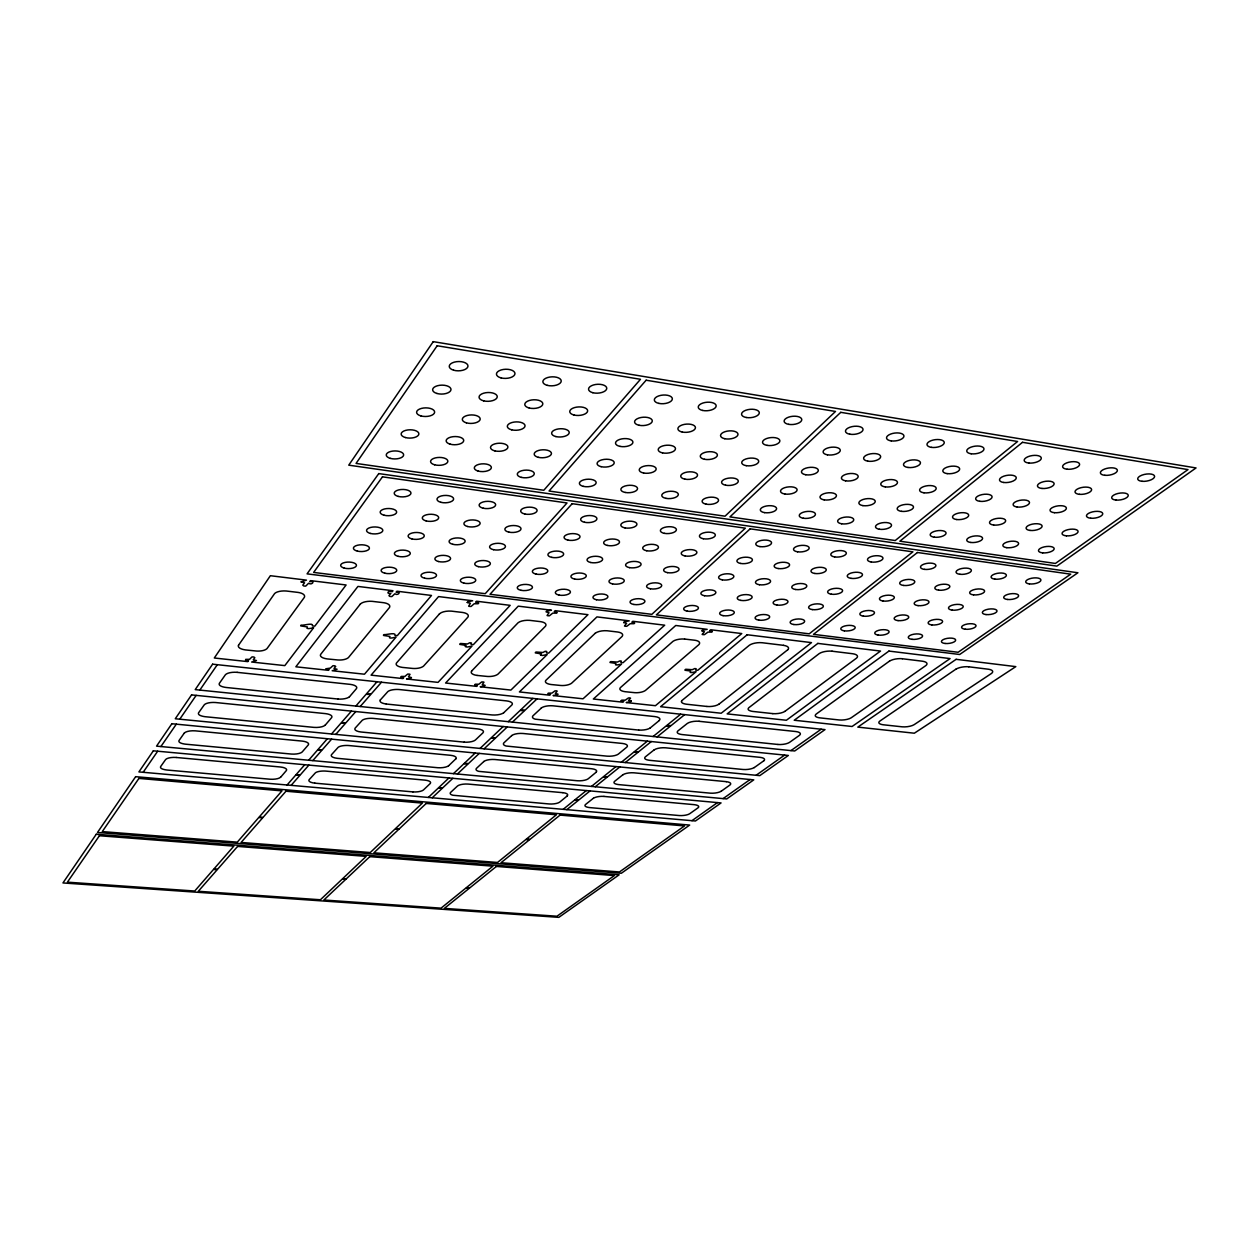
<?xml version="1.0" encoding="UTF-8"?>
<svg xmlns="http://www.w3.org/2000/svg" width="1259" height="1259" viewBox="0 0 1259 1259"><rect width="100%" height="100%" fill="white"/><g stroke="black" fill="none" stroke-linecap="round" stroke-linejoin="round"><path stroke-width="1.5" d="M466.507 887.925L469.387 887.784M621.112 700.807L621.159 700.712A7.711 2.754 -3.3 0 1 621.773 700.177L625.267 700.146L628.398 697.974A2.518 0.897 -3.3 0 1 630.554 698.147L628.571 700.508L631.263 700.995M631.247 701.153L631.215 701.216A7.727 2.754 -3.2 0 1 630.586 701.735L626.211 702.553L655.42 705.701L696.148 671.661L691.742 672.558A7.979 2.927 -4 0 1 690.152 672.385L690.672 671.031L685.038 670.26A2.597 0.96 -3.9 0 1 685.825 669.269L692.261 669.694L694.732 668.56A7.963 2.927 -3.9 0 1 696.164 668.734L695.645 670.087L697.754 670.323L741.74 633.56L710.706 629.768L709.635 630.68L712.389 631.499A8.325 3.179 -4.2 0 1 711.681 632.112L707.951 632.128L704.489 634.615A2.707 1.039 -4.2 0 1 702.113 634.41L704.442 631.703L701.672 630.885A8.309 3.179 -4.2 0 1 702.38 630.271L707.18 629.327L675.753 625.487L593.335 699.013L622.89 702.192L623.803 701.405L621.128 700.948M326.128 668.749L330.33 668.104L332.943 665.728A2.833 1.054 -0.3 0 1 334.925 665.869L335.697 666.452L333.997 668.498L337.066 669.237L332.187 670.732L364.481 674.21L396.05 637.117C395.058 637.18 387.268 639.698 389.96 636.424L383.57 635.48A2.911 1.117 -0.8 0 1 383.979 634.615C386.057 635.024 396.365 631.892 394.948 635.386L397.293 635.653L431.507 595.444L396.915 591.211L396.097 592.202C402.046 591.51 397.875 596.058 394.807 593.807L391.911 596.53A3.037 1.228 -0.8 0 1 389.723 596.373L388.952 595.649L390.888 593.319C385.16 594.342 388.795 589.542 392.178 591.73L392.997 590.723L357.934 586.426L295.834 666.798L328.52 670.323L329.213 669.473L326.144 668.859M345.784 878.955L342.952 878.971M342.904 878.798L345.847 878.735M216.926 869.513L214.124 869.497M214.077 869.292L217.004 869.308M143.148 772.302L157.674 751.214M160.9 746.54L176.323 724.161M179.754 719.188L196.168 695.377M199.819 690.089L217.319 664.689M238.47 645.285L274.635 593.524A10.387 4.17 0.4 0 1 286.234 591.006L298.147 592.422A9.742 3.903 0.3 0 1 304.127 595.019A12.181 4.879 0.3 0 1 304.285 597.443L267.113 648.448A11.488 4.359 0.5 0 1 264.296 650.148A9.081 3.447 0.5 0 1 256.364 651.029L245.395 649.912A10.418 3.95 0.6 0 1 238.533 645.285M469.355 887.941L466.554 888.036M280.631 777.244L286.438 770.461A9.002 2.974 -0.1 0 0 280.489 766.999L176.213 757.477M325.152 725.215L331.684 717.567A9.537 3.368 -0.4 0 0 325.593 713.633L215.541 702.522A9.773 3.462 0.7 0 0 204.273 704.82L198.639 712.72A11.63 4.092 0.7 0 0 198.497 713.947A8.53 3.006 0.7 0 0 201.66 715.993A11.378 4.013 0.7 0 0 205.374 716.733L313.963 727.387A9.458 3.305 -0.3 0 0 325.09 725.2M349.514 696.731L356.47 688.594A9.836 3.588 -0.5 0 0 350.301 684.377L237.133 672.353M287.083 784.986L304.741 764.717M308.66 760.231L327.371 738.734M331.526 733.966L351.418 711.13M355.841 706.063L377.008 681.748M291.128 785.348L308.88 765.094M312.799 760.609L331.621 739.143M335.791 734.375L355.778 711.571M360.216 706.504L381.493 682.236M380.36 699.925L387.851 691.584A9.081 3.305 -1 0 1 392.43 689.838A10.198 3.698 -1 0 1 399.308 689.539L506.606 700.901A9.537 3.415 -2.1 0 1 511.894 704.961L503.742 712.736M471.606 671.078L518.126 622.717A9.899 3.871 -2.3 0 1 529.724 620.357L540.693 621.663A9.285 3.62 -2.4 0 1 545.761 624.086A11.614 4.532 -2.4 0 1 545.352 626.337L498.108 674.006A10.953 4.076 -1.9 0 1 495.023 675.611A8.656 3.21 -1.9 0 1 487.264 676.445L477.098 675.422M448.645 765.74L455.821 758.847M428.359 797.435L448.912 777.952M453.46 773.64L475.225 752.992M480.057 748.428L503.159 726.522M508.274 721.675L532.825 698.399M432.215 797.781L452.847 778.314M457.41 774.002L479.27 753.386M484.101 748.822L507.283 726.947M512.429 722.099L537.058 698.855M483.834 761.506L476.484 768.352A9.726 3.226 -1.9 0 0 476.358 770.115A7.774 2.581 -1.9 0 0 478.876 771.374L577.299 780.753A8.703 2.848 -2.8 0 0 588.158 778.833L596.199 772.192M541.307 708.062L533.013 715.773A10.308 3.635 -2.5 0 0 532.762 717.772A8.246 2.911 -2.4 0 0 535.327 719.188L638.628 730.078M567.274 795.893L559.625 802.172A8.451 2.691 -2.5 0 1 549.176 803.966L453.02 795.263A7.554 2.439 -1.7 0 1 450.533 794.083A9.458 3.053 -1.7 0 1 450.596 792.43L457.552 785.962A8.671 2.817 -1.8 0 1 468.128 784.074L562.852 792.682M650.211 727.954L659.307 720.494M563.151 809.332L586.332 790.573M591.462 786.419L615.966 766.574M621.411 762.183L647.362 741.158M653.122 736.499L680.678 714.199M566.833 809.647L590.078 790.904M595.224 786.765L619.806 766.951M625.267 762.561L651.296 741.567M657.072 736.908L684.707 714.624M593.367 798.269L585.561 804.485A10.025 3.163 -2.9 0 0 584.979 805.587A7.381 2.329 -2.8 0 0 587.182 807.129A9.93 3.132 -2.9 0 0 589.81 807.601L679.231 815.549A8.278 2.565 -3.6 0 0 689.633 813.786L698.131 807.743A8.341 2.597 -3.6 0 0 694.338 804.674L603.958 796.428M622.906 774.741L614.644 781.32A10.308 3.336 -3.1 0 0 613.999 782.484A7.585 2.455 -3.1 0 0 616.202 784.121A10.214 3.321 -3.1 0 0 618.893 784.625L710.312 793.17A8.514 2.707 -3.9 0 0 721.045 791.313M654.161 749.845L645.411 756.816A10.607 3.541 -3.4 0 0 644.718 758.044A7.806 2.597 -3.4 0 0 646.906 759.775A10.528 3.509 -3.4 0 0 649.644 760.326L743.156 769.501A8.766 2.864 -4.2 0 0 754.267 767.549M718.905 704.222L787.615 649.864M784.813 711.429L856.498 658.158A9.962 3.635 -5.5 0 0 852.799 653.751L832.01 651.202M889.436 661.148L816.288 713.995A11.126 3.824 -5 0 0 815.297 715.348A8.199 2.817 -5 0 0 817.185 717.268A11.032 3.793 -5 0 0 819.892 717.866L839.249 719.975A9.301 3.179 -5.2 0 0 851.163 717.819L925.9 665.539A9.883 3.541 -6.1 0 0 922.579 661.227L902.31 658.74M721.108 791.313L730.031 784.939A8.577 2.738 -3.9 0 0 726.27 781.666M754.314 767.565L763.757 760.814M691.946 820.679L717.473 802.597M723.122 798.599L750.112 779.51M756.077 775.292L784.625 755.085M790.935 750.616L821.183 729.213M955.911 669.174L879.994 720.982A11.315 3.808 -5.6 0 0 879.034 721.958A8.199 2.77 -5.5 0 0 880.135 723.956A10.45 3.525 -5.5 0 0 883.251 724.775L902.168 726.821A9.222 3.1 -5.7 0 0 914.065 724.712L991.478 673.455A9.804 3.431 -6.6 0 0 988.52 669.237L968.753 666.798M314.829 783.161L412.952 791.895M726.301 781.65L633.844 772.806A8.703 2.848 -3.2 0 0 622.969 774.741M684.581 639.053L694.999 640.264A9.049 3.431 -4 0 1 699.516 642.578A11.315 4.281 -4 0 1 698.761 644.734L645.568 690.341A10.686 3.871 -3.4 0 1 642.342 691.868A8.435 3.053 -3.4 0 1 634.693 692.67L625.031 691.695A9.679 3.509 -3.3 0 1 620.451 687.571L673.03 641.303A9.647 3.651 -3.9 0 1 684.597 639.037M464.178 742.133L360.987 731.998A9.364 3.258 -0.8 0 1 355.101 728.174L362.214 720.337A8.813 3.1 -0.8 0 1 366.605 718.684A9.899 3.478 -0.8 0 1 373.262 718.401L477.775 728.914A9.254 3.21 -1.8 0 1 483.047 732.722L475.367 740.04A9.175 3.163 -1.8 0 1 464.162 742.149M337.931 699.028L226.305 687.493A11.74 4.281 0.6 0 1 222.465 686.706A8.797 3.195 0.6 0 1 219.255 684.518A11.992 4.375 0.6 0 1 219.444 683.212L225.392 674.777A10.072 3.698 0.6 0 1 237.148 672.337M386.245 704.017L492.143 714.955A9.458 3.368 -2 0 0 503.679 712.736M777.936 744.462L682.236 734.579A10.843 3.714 -3.8 0 1 679.435 733.997A8.058 2.754 -3.7 0 1 677.248 732.14A10.938 3.746 -3.8 0 1 678.019 730.834L687.32 723.437A9.238 3.195 -3.9 0 1 699.075 721.265M699.044 721.297L795.861 731.542A9.112 3.069 -4.7 0 1 799.544 735.256L789.487 742.417A9.033 3.022 -4.6 0 1 777.905 744.478M706.928 706.456L686.643 704.237A10.733 3.808 -3.9 0 1 683.165 703.388A8.42 2.99 -3.9 0 1 681.528 701.263M772.837 713.617L753.024 711.461A11.048 3.856 -4.5 0 1 749.939 710.737A8.278 2.896 -4.4 0 1 748.176 708.723A11.284 3.95 -4.5 0 1 749.058 707.527L819.137 653.657A9.978 3.667 -5.3 0 1 832.042 651.186M783.539 645.332L762.199 642.735A10.072 3.777 -4.7 0 0 749.357 645.253L682.299 700.224A11.614 4.123 -3.9 0 0 681.544 701.263M349.451 696.715A9.757 3.525 -0.5 0 1 337.916 699.044M386.261 703.986A9.663 3.478 -1 0 1 380.297 699.925M650.258 727.954A9.222 3.195 -3.4 0 1 638.659 730.047M659.244 720.478A9.301 3.242 -3.5 0 0 654.948 716.591L553.063 705.827A9.458 3.368 -2.5 0 0 541.244 708.046M763.82 760.814A8.829 2.896 -4.3 0 0 760.043 757.336L665.492 747.799A8.955 3.006 -3.5 0 0 654.224 749.845M455.884 758.847A8.986 3.022 -1.6 0 0 450.612 755.306L348.79 745.533A9.616 3.273 -0.7 0 0 342.322 745.816A8.561 2.911 -0.7 0 0 338.104 747.374L331.463 754.739A9.096 3.069 -0.6 0 0 337.255 758.311L437.817 767.722A8.923 2.974 -1.5 0 0 448.582 765.74M596.136 772.192A8.766 2.88 -2.8 0 0 591.809 768.761L494.803 759.507A8.907 2.974 -2 0 0 483.786 761.506M280.568 777.244A8.939 2.927 -0.1 0 1 270.166 779.227L167.211 770.052A10.733 3.541 0.8 0 1 163.67 769.406A8.042 2.644 0.8 0 1 160.601 767.612A10.985 3.62 0.8 0 1 160.696 766.526L165.637 759.523A9.206 3.069 0.8 0 1 176.229 757.462M314.86 783.145A8.844 2.896 -0.5 0 1 309.069 779.793L315.395 772.837A8.309 2.738 -0.5 0 1 319.456 771.374A9.348 3.085 -0.5 0 1 325.735 771.09L425.054 780.139A8.734 2.848 -1.4 0 1 430.263 783.491L423.417 790.007A8.671 2.817 -1.4 0 1 412.936 791.911M562.883 792.666A8.514 2.723 -2.6 0 1 567.211 795.893M593.43 798.269A8.451 2.691 -2.9 0 1 603.99 796.396M477.067 675.438A9.93 3.683 -1.8 0 1 471.669 671.094M784.75 711.429A9.38 3.258 -4.6 0 1 772.806 713.633M718.858 704.222A9.458 3.352 -4 0 1 706.897 706.472M783.507 645.348A10.041 3.746 -4.9 0 1 787.678 649.864M889.499 661.148A9.899 3.572 -5.9 0 1 902.341 658.709M955.959 669.174A9.836 3.462 -6.4 0 1 968.785 666.782M520.707 710.454L524.2 710.344L520.707 710.454M540.457 654.853L541.15 655.278A8.184 3.1 -2.5 0 0 542.645 655.451L547.224 654.538L510.902 690.074L480.167 686.753L484.573 685.903A7.916 2.896 -1.8 0 0 485.124 685.352L482.276 684.628L483.975 682.189A2.581 0.944 -1.9 0 0 481.662 681.969L478.782 684.251L475.32 684.188A7.916 2.896 -1.9 0 0 474.643 684.833L477.491 685.557L476.689 686.375L445.592 683.023L518.252 606.146L551.458 610.206L546.752 611.119A8.53 3.368 -2.6 0 0 546.028 611.827L549.018 612.692L547.067 615.525A2.77 1.086 -2.5 0 0 549.475 615.761L552.732 613.149L556.588 613.133A8.53 3.368 -2.5 0 0 557.218 612.488L554.228 611.622L555.172 610.662L587.953 614.675L548.656 653.138L546.422 652.87L546.736 651.454A8.168 3.085 -2.5 0 0 545.226 651.281L542.865 652.461L536.129 652.02A2.66 1.007 -2.4 0 0 535.374 652.917L541.449 653.877L540.473 654.79M345.218 722.886L341.708 722.965L345.202 722.855M301.137 581.941L304.552 582.791L302.79 585.167L303.639 585.907A3.085 1.259 0.2 0 0 305.78 586.08L308.581 583.279C312.012 585.577 315.789 580.509 309.761 581.642L310.501 580.619L346.115 584.979L314.797 626.179L312.389 625.896C313.947 622.135 303.246 625.833 301.153 625.109A2.959 1.149 0.1 0 0 300.759 625.912L307.401 626.951C304.662 630.255 313.444 627.706 313.664 627.674L284.817 665.618L251.643 662.029L256.458 660.534L253.279 659.763L254.822 657.717L253.988 657.072A2.88 1.086 0.5 0 0 251.973 656.93L249.518 659.354L245.725 659.354L245.552 660.33L248.511 660.755L247.881 661.636L214.298 658.001L270.37 575.709L306.472 580.131L301.169 581.863M398.946 828.69L395.782 828.721L398.914 828.8M578.086 800.126L574.844 800.315L578.086 800.126M495.165 737.758L491.781 737.947L495.165 737.758M623.677 622.576L626.62 623.268L624.48 626.038A2.738 1.054 -3.4 0 0 626.825 626.258L630.224 623.709L634.017 623.693A8.42 3.273 -3.4 0 0 634.693 623.063L631.829 622.214L632.821 621.285L664.689 625.188L623.063 662.706L620.892 662.454L621.301 661.069A8.042 3.006 -3.2 0 0 619.837 660.912L617.429 662.061L610.851 661.62A2.628 0.976 -3.2 0 0 610.033 662.502L615.919 663.43L615.509 664.799A8.058 3.006 -3.2 0 0 616.973 664.972L621.537 664.075L583.027 698.792L553.094 695.566L557.485 694.732A7.806 2.833 -2.5 0 0 558.067 694.197L555.329 693.473L557.202 691.097A2.549 0.929 -2.6 0 0 554.936 690.892L551.93 693.111L548.389 693.142A7.806 2.817 -2.6 0 0 547.807 693.678L550.561 694.401L549.695 695.204L519.416 691.931L596.939 616.894L629.217 620.844L624.464 621.757A8.404 3.273 -3.4 0 0 623.74 622.418L623.693 622.528M259.307 817.453L262.454 817.469L259.323 817.421M666.955 725.766L670.496 725.609L666.971 725.719M467.231 602.526L470.394 603.297L468.647 606.193A2.817 1.117 -1.7 0 0 471.102 606.429L474.202 603.753L478.121 603.738A8.656 3.462 -1.7 0 0 478.719 603.092L475.603 602.195L476.484 601.22L510.163 605.343L473.353 644.655L471.071 644.388L471.417 642.971A8.278 3.163 -1.7 0 0 469.717 642.767L467.419 643.978L460.605 643.475A2.707 1.039 -1.6 0 0 459.834 644.419L466.082 645.411L465.153 646.386L465.893 646.843A8.294 3.179 -1.7 0 0 467.435 647.016L472.015 646.087L438.038 682.378L406.531 678.979L410.922 678.113A8.042 2.974 -1.1 0 0 411.441 677.547L408.483 676.791L410.025 674.305A2.628 0.976 -1.1 0 0 407.633 674.1L404.91 676.413L401.259 676.429A8.026 2.959 -1.1 0 0 400.755 676.996L403.714 677.751L402.959 678.585L371.09 675.154L438.557 596.577L472.66 600.763L467.86 601.755A8.64 3.462 -1.7 0 0 467.278 602.416L467.231 602.479M370.256 694.276L366.652 694.307L370.256 694.276M607.137 776.709L603.801 776.882L607.137 776.709M637.888 751.906L634.457 752.095L637.888 751.906M438.824 787.992L442.035 787.961L438.824 787.961M296.164 775.135L299.469 775.166L296.195 775.072M318.259 749.782L321.659 749.829L318.291 749.719M464.524 763.646L467.829 763.615L464.54 763.599M526.341 839.485L529.409 839.407L526.388 839.407M96.266 834.245L62.95 882.952L558.823 917.355L619.145 874.8L96.266 834.245M135.642 776.677L97.478 832.482L621.332 873.258L689.664 825.07L135.642 776.677M153.33 750.82L138.899 771.924L695.456 820.994L721.061 802.927L153.33 750.82M171.869 723.736L156.541 746.146L726.726 798.946L753.763 779.872L171.869 723.736M191.573 694.905L175.269 718.763L759.759 775.638L788.354 755.463L191.573 694.905M212.598 664.185L195.208 689.617L794.697 750.993L825.007 729.622L212.598 664.185M433.238 341.645L348.743 465.169L1056.852 566.109L1196.05 467.939L433.238 341.645M99.414 835.74L67.404 882.166L194.72 891.026L233.828 846.127L99.414 835.74M138.931 778.408L102.262 831.601L237.306 842.145L281.969 790.872L138.931 778.408M437.172 345.753L356.061 463.422L543.809 490.27L640.485 379.289L437.172 345.753M184.333 733.006L179.093 740.449A11.3 3.84 0.7 0 0 178.983 741.598A8.278 2.817 0.8 0 0 182.099 743.502A11.048 3.761 0.7 0 0 185.718 744.195L291.411 754.062A9.191 3.116 -0.2 0 0 302.16 752.001L308.376 744.809A9.254 3.163 -0.2 0 0 302.349 741.11L195.271 730.849A9.49 3.258 0.7 0 0 184.396 733.021M378.77 473.589L307.054 573.868L959.673 654.491L1077.909 572.766L378.77 473.589M382.468 476.846L313.633 572.42L485.234 593.681L567.038 502.955L382.468 476.846M360.263 604.147L320.683 654.35A10.229 3.871 -0.3 0 0 327.057 658.898L337.758 659.968A8.907 3.368 -0.4 0 0 345.643 659.102A11.284 4.265 -0.4 0 0 348.554 657.434L389.377 607.625A11.96 4.768 -0.7 0 0 389.424 605.264A9.568 3.808 -0.7 0 0 383.775 602.715L372.192 601.346A10.198 4.06 -0.6 0 0 360.641 603.816L360.263 604.147M439.454 613.873L396.522 662.958A10.072 3.777 -1.1 0 0 402.439 667.412L412.873 668.45A8.782 3.289 -1.2 0 0 420.695 667.6A11.111 4.17 -1.1 0 0 423.685 665.964L467.781 617.256A11.772 4.643 -1.5 0 0 468.018 614.943A9.411 3.714 -1.6 0 0 462.667 612.472L451.399 611.134A10.041 3.966 -1.4 0 0 439.847 613.558L439.454 613.873M237.605 846.426L198.308 891.278L320.416 899.76L366.18 856.372L237.605 846.426M285.982 791.219L241.098 842.444L370.256 852.516L422.379 803.1L285.982 791.219M646.135 380.218L549.034 491.026L725.027 516.19L835.504 411.457L646.135 380.218M572.184 503.679L490.034 594.279L651.847 614.329L745.328 528.166L572.184 503.679M595.098 633.371L545.934 680.269A9.789 3.588 -2.6 0 0 550.954 684.503L560.885 685.494A8.53 3.132 -2.7 0 0 568.58 684.66A10.812 3.966 -2.6 0 0 571.728 683.102L621.946 636.582A11.441 4.391 -3.2 0 0 622.513 634.379A9.143 3.509 -3.2 0 0 617.744 632.018L607.058 630.759A9.757 3.746 -3.1 0 0 595.538 633.072L595.098 633.371M369.8 856.655L323.862 900.012L441.059 908.148L492.914 866.176L369.8 856.655M426.219 803.431L373.892 852.799L497.51 862.462L556.415 814.778L426.219 803.431M840.76 412.338L729.937 516.898L895.228 540.536L1017.587 441.5L840.76 412.338M511.705 735.586L503.899 742.857A10.009 3.415 -2.2 0 0 503.726 744.714A7.995 2.738 -2.2 0 0 506.26 746.052L607.058 756.155A8.955 3.006 -3 0 0 618.311 754.141L626.825 747.106A9.018 3.053 -3.1 0 0 622.45 743.455L523.052 733.478A9.175 3.163 -2.2 0 0 511.658 735.586M750.159 528.843L656.38 614.88L809.222 633.828L912.901 551.851L750.159 528.843M747.169 634.756L660.582 706.708L721.187 713.239L811.473 642.609L747.169 634.756M496.392 866.444L444.364 908.384L556.95 916.222L614.376 875.572L496.392 866.444M560.082 815.092L501.003 862.73L619.459 871.968L684.518 825.935L560.082 815.092M1022.513 442.318L899.855 541.197L1055.404 563.45L1187.992 469.607L1022.513 442.318M917.449 552.496L813.503 634.347L958.115 652.272L1070.717 574.167L917.449 552.496M817.831 643.396L727.167 713.884L786.371 720.258L880.513 651.06L817.831 643.396M888.933 651.076L794.224 720.242L852.075 726.49L950.089 658.583L888.933 651.076M956.132 659.323L857.804 727.12L914.333 733.21L1015.808 666.625L956.132 659.323M1054.475 512.696A8.246 3.352 -8.4 0 0 1066.389 508.054A8.246 3.352 -8.4 0 0 1053.783 506.921A8.246 3.352 -8.4 0 0 1054.475 512.696M1079.53 494.331A8.404 3.462 -8.8 0 0 1091.616 489.468A8.404 3.462 -8.8 0 0 1078.743 488.398A8.404 3.462 -8.8 0 0 1079.53 494.331M1142.039 481.3A8.545 3.494 -9.5 0 0 1154.613 476.406A8.545 3.494 -9.5 0 0 1141.834 475.194A8.545 3.494 -9.5 0 0 1142.039 481.3M1115.993 500.075A8.388 3.399 -9.1 0 0 1128.253 495.338A8.388 3.399 -9.1 0 0 1115.647 494.173A8.388 3.399 -9.1 0 0 1115.993 500.075M1104.867 475.304A8.577 3.557 -9.3 0 0 1117.378 470.347A8.577 3.557 -9.3 0 0 1104.442 469.119A8.577 3.557 -9.3 0 0 1104.867 475.304M1090.798 518.236A8.231 3.289 -8.7 0 0 1102.758 513.641A8.231 3.289 -8.7 0 0 1090.31 512.539A8.231 3.289 -8.7 0 0 1090.798 518.236M1067.144 469.229A8.608 3.635 -8.9 0 0 1079.608 464.209A8.608 3.635 -8.9 0 0 1066.515 462.966A8.608 3.635 -8.9 0 0 1067.144 469.229M1066.389 535.83A8.073 3.195 -8.4 0 0 1078.082 531.377A8.073 3.195 -8.4 0 0 1065.791 530.307A8.073 3.195 -8.4 0 0 1066.389 535.83M658.882 403.399A9.033 4.328 -4.3 0 0 672.353 398.82A9.033 4.328 -4.3 0 0 658.772 395.893A9.033 4.328 -4.3 0 0 658.882 403.399M662.564 452.894A8.656 3.966 -4.2 0 0 675.485 448.66A8.656 3.966 -4.2 0 0 662.486 446.016A8.656 3.966 -4.2 0 0 662.564 452.894M639.116 425.274A8.876 4.17 -4 0 0 652.288 420.852A8.876 4.17 -4 0 0 638.88 418.051A8.876 4.17 -4 0 0 639.116 425.274M665.948 498.359A8.309 3.651 -4.1 0 0 678.349 494.441A8.309 3.651 -4.1 0 0 665.885 492.017A8.309 3.651 -4.1 0 0 665.948 498.359M643.569 473.006A8.498 3.824 -3.9 0 0 656.191 468.915A8.498 3.824 -3.9 0 0 643.365 466.381A8.498 3.824 -3.9 0 0 643.569 473.006M620.042 446.394A8.719 4.029 -3.7 0 0 632.915 442.114A8.719 4.029 -3.7 0 0 619.696 439.422A8.719 4.029 -3.7 0 0 620.042 446.394M592.832 392.714A9.128 4.438 -3.4 0 0 606.759 388.449A9.128 4.438 -3.4 0 0 593.351 385.002A9.128 4.438 -3.4 0 0 592.832 392.714M625.204 492.458A8.357 3.698 -3.6 0 0 637.558 488.492A8.357 3.698 -3.6 0 0 624.889 486.053A8.357 3.698 -3.6 0 0 625.204 492.458M601.141 466.68A8.561 3.887 -3.4 0 0 614.219 462.903A8.561 3.887 -3.4 0 0 601.676 459.897A8.561 3.887 -3.4 0 0 601.141 466.68M574.025 415.029A8.97 4.265 -3.1 0 0 587.654 410.922A8.97 4.265 -3.1 0 0 574.419 407.617A8.97 4.265 -3.1 0 0 574.025 415.029M547.335 385.364A9.206 4.501 -2.7 0 0 561.231 381.068A9.206 4.501 -2.7 0 0 547.571 377.558A9.206 4.501 -2.7 0 0 547.335 385.364M583.358 486.367A8.404 3.761 -3.1 0 0 596.168 482.716A8.404 3.761 -3.1 0 0 583.783 479.836A8.404 3.761 -3.1 0 0 583.358 486.367M555.896 436.574A8.797 4.123 -2.8 0 0 569.225 432.592A8.797 4.123 -2.8 0 0 556.179 429.413A8.797 4.123 -2.8 0 0 555.896 436.574M529.221 408.01A9.033 4.344 -2.4 0 0 542.818 403.84A9.033 4.344 -2.4 0 0 529.331 400.488A9.033 4.344 -2.4 0 0 529.221 408.01M538.411 457.347A8.656 3.982 -2.5 0 0 551.458 453.508A8.656 3.982 -2.5 0 0 538.569 450.454A8.656 3.982 -2.5 0 0 538.411 457.347M501.113 377.92A9.285 4.58 -2 0 0 514.978 373.545A9.285 4.58 -2 0 0 501.035 369.989A9.285 4.58 -2 0 0 501.113 377.92M511.752 429.838A8.876 4.186 -2.2 0 0 525.05 425.81A8.876 4.186 -2.2 0 0 511.752 422.583A8.876 4.186 -2.2 0 0 511.752 429.838M682.252 432.042A8.813 4.107 -4.6 0 0 695.456 427.682A8.813 4.107 -4.6 0 0 682.299 424.913A8.813 4.107 -4.6 0 0 682.252 432.042M704.473 459.283A8.608 3.903 -4.8 0 0 717.41 455.097A8.608 3.903 -4.8 0 0 704.631 452.5A8.608 3.903 -4.8 0 0 704.473 459.283M706.142 504.167A8.246 3.588 -4.6 0 0 718.559 500.295A8.246 3.588 -4.6 0 0 706.299 497.919A8.246 3.588 -4.6 0 0 706.142 504.167M684.88 479.144A8.451 3.777 -4.4 0 0 697.549 475.099A8.451 3.777 -4.4 0 0 684.927 472.597A8.451 3.777 -4.4 0 0 684.88 479.144M702.648 410.45A8.986 4.249 -4.9 0 0 716.166 405.933A8.986 4.249 -4.9 0 0 702.821 403.053A8.986 4.249 -4.9 0 0 702.648 410.45M867.766 461.156A8.593 3.808 -6.8 0 0 880.671 456.671A8.593 3.808 -6.8 0 0 867.939 454.515A8.593 3.808 -6.8 0 0 867.766 461.156M885.313 486.903A8.404 3.62 -6.8 0 0 897.478 482.291A8.404 3.62 -6.8 0 0 884.605 480.655A8.404 3.62 -6.8 0 0 885.313 486.903M879.396 529.252A8.058 3.352 -6.5 0 0 891.529 525.271A8.058 3.352 -6.5 0 0 879.6 523.398A8.058 3.352 -6.5 0 0 879.396 529.252M849.856 434.213A8.813 3.997 -6.8 0 0 863.029 429.508A8.813 3.997 -6.8 0 0 849.919 427.226A8.813 3.997 -6.8 0 0 849.856 434.213M862.887 505.614A8.246 3.509 -6.5 0 0 875.257 501.46A8.246 3.509 -6.5 0 0 863.013 499.493A8.246 3.509 -6.5 0 0 862.887 505.614M845.592 480.828A8.435 3.683 -6.4 0 0 858.197 476.5A8.435 3.683 -6.4 0 0 845.607 474.423A8.435 3.683 -6.4 0 0 845.592 480.828M827.431 454.829A8.64 3.871 -6.3 0 0 840.288 450.297A8.64 3.871 -6.3 0 0 827.352 448.11A8.64 3.871 -6.3 0 0 827.431 454.829M841.657 523.791A8.105 3.399 -6.1 0 0 853.759 519.762A8.105 3.399 -6.1 0 0 841.657 517.874A8.105 3.399 -6.1 0 0 841.657 523.791M824.141 499.854A8.294 3.572 -6.1 0 0 836.464 495.653A8.294 3.572 -6.1 0 0 824.047 493.654A8.294 3.572 -6.1 0 0 824.141 499.854M805.776 474.753A8.483 3.746 -6 0 0 818.334 470.362A8.483 3.746 -6 0 0 805.571 468.254A8.483 3.746 -6 0 0 805.776 474.753M788.685 424.346A8.876 4.107 -6 0 0 801.778 419.562A8.876 4.107 -6 0 0 788.37 417.233A8.876 4.107 -6 0 0 788.685 424.346M803.399 518.252A8.136 3.462 -5.7 0 0 815.454 514.176A8.136 3.462 -5.7 0 0 803.179 512.256A8.136 3.462 -5.7 0 0 803.399 518.252M784.845 494.016A8.325 3.62 -5.6 0 0 797.12 489.767A8.325 3.62 -5.6 0 0 784.514 487.737A8.325 3.62 -5.6 0 0 784.845 494.016M767.093 445.371A8.703 3.966 -5.6 0 0 779.872 440.744A8.703 3.966 -5.6 0 0 766.652 438.51A8.703 3.966 -5.6 0 0 767.093 445.371M746.257 417.5A8.923 4.186 -5.5 0 0 759.303 412.653A8.923 4.186 -5.5 0 0 745.674 410.292A8.923 4.186 -5.5 0 0 746.257 417.5M764.606 512.633A8.184 3.509 -5.3 0 0 776.614 508.51A8.184 3.509 -5.3 0 0 764.166 506.574A8.184 3.509 -5.3 0 0 764.606 512.633M746.241 465.673A8.545 3.84 -5.3 0 0 758.736 461.203A8.545 3.84 -5.3 0 0 745.674 459.047A8.545 3.84 -5.3 0 0 746.241 465.673M724.743 438.714A8.766 4.045 -5.1 0 0 737.994 434.386A8.766 4.045 -5.1 0 0 725.042 431.68A8.766 4.045 -5.1 0 0 724.743 438.714M725.609 485.203A8.404 3.714 -4.9 0 0 738.309 481.206A8.404 3.714 -4.9 0 0 725.892 478.735A8.404 3.714 -4.9 0 0 725.609 485.203M1017.162 507.015A8.278 3.415 -8.1 0 0 1029.516 502.593A8.278 3.415 -8.1 0 0 1017.225 501.051A8.278 3.415 -8.1 0 0 1017.162 507.015M1003.691 482.48A8.467 3.588 -8.2 0 0 1016.281 477.869A8.467 3.588 -8.2 0 0 1003.675 476.217A8.467 3.588 -8.2 0 0 1003.691 482.48M1006.791 547.681A7.947 3.163 -7.7 0 0 1018.625 543.573A7.947 3.163 -7.7 0 0 1006.791 542.157A7.947 3.163 -7.7 0 0 1006.791 547.681M993.619 525.034A8.136 3.305 -7.7 0 0 1005.673 520.754A8.136 3.305 -7.7 0 0 993.54 519.259A8.136 3.305 -7.7 0 0 993.619 525.034M979.817 501.318A8.309 3.478 -7.8 0 0 992.108 496.849A8.309 3.478 -7.8 0 0 979.659 495.275A8.309 3.478 -7.8 0 0 979.817 501.318M971.177 453.775A8.687 3.793 -8 0 0 983.987 448.912A8.687 3.793 -8 0 0 970.957 447.165A8.687 3.793 -8 0 0 971.177 453.775M970.815 542.472A7.979 3.21 -7.4 0 0 982.602 538.317A7.979 3.21 -7.4 0 0 970.61 536.885A7.979 3.21 -7.4 0 0 970.815 542.472M956.714 519.542A8.168 3.368 -7.4 0 0 968.722 515.214A8.168 3.368 -7.4 0 0 956.415 513.703A8.168 3.368 -7.4 0 0 956.714 519.542M947.177 473.62A8.53 3.683 -7.6 0 0 959.688 468.915A8.53 3.683 -7.6 0 0 946.831 467.246A8.53 3.683 -7.6 0 0 947.177 473.62M931.455 447.37A8.719 3.871 -7.6 0 0 944.266 442.491A8.719 3.871 -7.6 0 0 931.093 440.681A8.719 3.871 -7.6 0 0 931.455 447.37M934.335 537.2A8.01 3.273 -7.1 0 0 946.076 532.998A8.01 3.273 -7.1 0 0 933.926 531.55A8.01 3.273 -7.1 0 0 934.335 537.2M923.996 492.804A8.357 3.557 -7.2 0 0 936.208 488.256A8.357 3.557 -7.2 0 0 923.508 486.651A8.357 3.557 -7.2 0 0 923.996 492.804M908.007 467.467A8.561 3.746 -7.2 0 0 920.471 462.714A8.561 3.746 -7.2 0 0 907.424 461.014A8.561 3.746 -7.2 0 0 908.007 467.467M891.23 440.886A8.766 3.934 -7.2 0 0 903.946 435.897A8.766 3.934 -7.2 0 0 890.538 434.103A8.766 3.934 -7.2 0 0 891.23 440.886M901.57 511.359A8.215 3.447 -6.9 0 0 913.499 506.952A8.215 3.447 -6.9 0 0 900.956 505.41A8.215 3.447 -6.9 0 0 901.57 511.359M1041.996 488.461A8.435 3.525 -8.5 0 0 1054.129 483.613A8.435 3.525 -8.5 0 0 1041.209 482.417A8.435 3.525 -8.5 0 0 1041.996 488.461M1042.72 552.874A7.932 3.116 -8 0 0 1054.176 548.578A7.932 3.116 -8 0 0 1042.074 547.523A7.932 3.116 -8 0 0 1042.72 552.874M1028.886 463.044A8.64 3.698 -8.6 0 0 1041.287 457.977A8.64 3.698 -8.6 0 0 1028.021 456.702A8.64 3.698 -8.6 0 0 1028.886 463.044M1030.019 530.432A8.105 3.258 -8.1 0 0 1042.122 526.199A8.105 3.258 -8.1 0 0 1030.145 524.735A8.105 3.258 -8.1 0 0 1030.019 530.432M521.509 477.413A8.498 3.84 -2.3 0 0 534.288 473.699A8.498 3.84 -2.3 0 0 521.572 470.756A8.498 3.84 -2.3 0 0 521.509 477.413M483.708 400.866A9.112 4.406 -1.8 0 0 497.258 396.648A9.112 4.406 -1.8 0 0 483.519 393.233A9.112 4.406 -1.8 0 0 483.708 400.866M494.913 450.895A8.719 4.045 -1.9 0 0 507.912 446.992A8.719 4.045 -1.9 0 0 494.803 443.892A8.719 4.045 -1.9 0 0 494.913 450.895M453.602 370.193A9.364 4.643 -1.3 0 0 467.97 366.227A9.364 4.643 -1.3 0 0 454.294 362.136A9.364 4.643 -1.3 0 0 453.602 370.193M466.412 422.851A8.939 4.249 -1.5 0 0 480.183 419.2A8.939 4.249 -1.5 0 0 467.152 415.486A8.939 4.249 -1.5 0 0 466.412 422.851M478.152 471.086A8.561 3.903 -1.7 0 0 491.372 467.718A8.561 3.903 -1.7 0 0 478.939 464.335A8.561 3.903 -1.7 0 0 478.152 471.086M436.936 393.469A9.191 4.469 -1.1 0 0 450.99 389.645A9.191 4.469 -1.1 0 0 437.502 385.726A9.191 4.469 -1.1 0 0 436.936 393.469M450.234 444.191A8.782 4.092 -1.3 0 0 463.721 440.666A8.782 4.092 -1.3 0 0 450.864 437.093A8.782 4.092 -1.3 0 0 450.234 444.191M420.884 415.911A9.018 4.312 -0.9 0 0 434.638 412.197A9.018 4.312 -0.9 0 0 421.34 408.435A9.018 4.312 -0.9 0 0 420.884 415.911M434.623 464.791A8.64 3.95 -1.1 0 0 447.842 461.376A8.64 3.95 -1.1 0 0 435.158 457.946A8.64 3.95 -1.1 0 0 434.623 464.791M405.398 437.534A8.86 4.155 -0.7 0 0 418.869 433.962A8.86 4.155 -0.7 0 0 405.744 430.342A8.86 4.155 -0.7 0 0 405.398 437.534M390.447 458.402A8.719 4.013 -0.5 0 0 403.651 454.94A8.719 4.013 -0.5 0 0 390.715 451.462A8.719 4.013 -0.5 0 0 390.447 458.402M1007.389 599.473A7.538 2.848 -7.3 0 0 1018.657 595.775A7.538 2.848 -7.3 0 0 1007.452 594.5A7.538 2.848 -7.3 0 0 1007.389 599.473M994.909 579.14A7.696 2.974 -7.4 0 0 1006.382 575.284A7.696 2.974 -7.4 0 0 994.909 573.947A7.696 2.974 -7.4 0 0 994.909 579.14M986.017 614.565A7.412 2.77 -7 0 0 997.034 610.977A7.412 2.77 -7 0 0 985.97 609.749A7.412 2.77 -7 0 0 986.017 614.565M959.956 574.293A7.727 3.022 -7.1 0 0 971.381 570.406A7.727 3.022 -7.1 0 0 959.767 569.052A7.727 3.022 -7.1 0 0 959.956 574.293M965.26 629.232A7.286 2.691 -6.8 0 0 976.055 625.723A7.286 2.691 -6.8 0 0 965.102 624.558A7.286 2.691 -6.8 0 0 965.26 629.232M973.553 594.877A7.57 2.896 -7.1 0 0 984.632 591.069A7.57 2.896 -7.1 0 0 973.16 589.889A7.57 2.896 -7.1 0 0 973.553 594.877M1029.421 583.908A7.664 2.927 -7.6 0 0 1040.925 580.1A7.664 2.927 -7.6 0 0 1029.594 578.778A7.664 2.927 -7.6 0 0 1029.421 583.908M834.623 556.934A7.837 3.195 -5.9 0 0 846.347 553.173A7.837 3.195 -5.9 0 0 834.654 551.395A7.837 3.195 -5.9 0 0 834.623 556.934M831.349 594.217A7.554 2.959 -5.7 0 0 842.633 590.707A7.554 2.959 -5.7 0 0 831.365 589.07A7.554 2.959 -5.7 0 0 831.349 594.217M844.333 630.853A7.271 2.738 -5.6 0 0 855.223 627.58A7.271 2.738 -5.6 0 0 844.411 626.085A7.271 2.738 -5.6 0 0 844.333 630.853M814.841 573.474A7.711 3.1 -5.6 0 0 826.282 569.792A7.711 3.1 -5.6 0 0 814.699 568.108A7.711 3.1 -5.6 0 0 814.841 573.474M797.561 551.804A7.884 3.242 -5.5 0 0 809.207 547.964A7.884 3.242 -5.5 0 0 797.309 546.186A7.884 3.242 -5.5 0 0 797.561 551.804M812.307 609.592A7.428 2.88 -5.4 0 0 823.37 606.177A7.428 2.88 -5.4 0 0 812.228 604.603A7.428 2.88 -5.4 0 0 812.307 609.592M952.26 610.127A7.444 2.817 -6.8 0 0 963.245 606.492A7.444 2.817 -6.8 0 0 952.04 605.249A7.444 2.817 -6.8 0 0 952.26 610.127M938.695 590.203A7.601 2.943 -6.8 0 0 949.884 586.411A7.601 2.943 -6.8 0 0 938.411 585.12A7.601 2.943 -6.8 0 0 938.695 590.203M924.578 569.383A7.759 3.069 -6.7 0 0 935.909 565.433A7.759 3.069 -6.7 0 0 924.122 564.079A7.759 3.069 -6.7 0 0 924.578 569.383M945.1 643.475A7.176 2.628 -6.5 0 0 955.675 640.06A7.176 2.628 -6.5 0 0 944.848 638.927A7.176 2.628 -6.5 0 0 945.1 643.475M931.865 624.936A7.318 2.738 -6.5 0 0 942.629 621.411A7.318 2.738 -6.5 0 0 931.55 620.215A7.318 2.738 -6.5 0 0 931.865 624.936M918.079 605.626A7.475 2.848 -6.5 0 0 929.016 601.959A7.475 2.848 -6.5 0 0 917.685 600.7A7.475 2.848 -6.5 0 0 918.079 605.626M903.679 585.466A7.633 2.974 -6.4 0 0 914.821 581.658A7.633 2.974 -6.4 0 0 903.207 580.336A7.633 2.974 -6.4 0 0 903.679 585.466M912.067 639.336A7.208 2.66 -6.2 0 0 922.595 635.889A7.208 2.66 -6.2 0 0 911.642 634.741A7.208 2.66 -6.2 0 0 912.067 639.336M898.06 620.608A7.349 2.77 -6.2 0 0 908.778 617.036A7.349 2.77 -6.2 0 0 897.557 615.824A7.349 2.77 -6.2 0 0 898.06 620.608M871.244 562.002A7.806 3.147 -6.2 0 0 882.984 558.256A7.806 3.147 -6.2 0 0 871.417 556.525A7.806 3.147 -6.2 0 0 871.244 562.002M883.015 601.015A7.507 2.896 -6.2 0 0 894.362 597.553A7.507 2.896 -6.2 0 0 883.299 595.948A7.507 2.896 -6.2 0 0 883.015 601.015M878.2 635.087A7.239 2.691 -5.9 0 0 889.122 631.861A7.239 2.691 -5.9 0 0 878.452 630.381A7.239 2.691 -5.9 0 0 878.2 635.087M851.005 578.353A7.68 3.053 -5.9 0 0 862.494 574.718A7.68 3.053 -5.9 0 0 851.053 573.05A7.68 3.053 -5.9 0 0 851.005 578.353M863.391 616.155A7.381 2.817 -5.9 0 0 874.501 612.787A7.381 2.817 -5.9 0 0 863.564 611.244A7.381 2.817 -5.9 0 0 863.391 616.155M795.641 589.511A7.585 3.006 -5.3 0 0 806.846 585.939A7.585 3.006 -5.3 0 0 795.389 584.302A7.585 3.006 -5.3 0 0 795.641 589.511M778.188 568.533A7.743 3.147 -5.2 0 0 789.598 564.803A7.743 3.147 -5.2 0 0 777.842 563.088A7.743 3.147 -5.2 0 0 778.188 568.533M759.948 546.595A7.916 3.289 -5.1 0 0 771.562 542.723A7.916 3.289 -5.1 0 0 759.507 540.914A7.916 3.289 -5.1 0 0 759.948 546.595M793.831 624.527A7.318 2.801 -5.1 0 0 804.674 621.206A7.318 2.801 -5.1 0 0 793.658 619.68A7.318 2.801 -5.1 0 0 793.831 624.527M776.976 605.06A7.46 2.911 -5.1 0 0 788.008 601.613A7.46 2.911 -5.1 0 0 776.709 600.008A7.46 2.911 -5.1 0 0 776.976 605.06M759.429 584.743A7.617 3.053 -4.9 0 0 770.602 581.123A7.617 3.053 -4.9 0 0 758.988 579.486A7.617 3.053 -4.9 0 0 759.429 584.743M740.607 563.45A7.79 3.195 -4.8 0 0 752.426 559.972A7.79 3.195 -4.8 0 0 740.953 557.879A7.79 3.195 -4.8 0 0 740.607 563.45M758.909 620.152A7.349 2.833 -4.8 0 0 769.705 616.8A7.349 2.833 -4.8 0 0 758.548 615.258A7.349 2.833 -4.8 0 0 758.909 620.152M740.796 600.401A7.507 2.959 -4.7 0 0 752.174 597.159A7.507 2.959 -4.7 0 0 741.126 595.239A7.507 2.959 -4.7 0 0 740.796 600.401M722.288 579.848A7.664 3.1 -4.6 0 0 733.871 576.465A7.664 3.1 -4.6 0 0 722.54 574.45A7.664 3.1 -4.6 0 0 722.288 579.848M703.325 538.742A7.979 3.368 -4.5 0 0 715.348 535.106A7.979 3.368 -4.5 0 0 703.482 532.887A7.979 3.368 -4.5 0 0 703.325 538.742M723.107 615.651A7.381 2.88 -4.5 0 0 734.312 612.535A7.381 2.88 -4.5 0 0 723.421 610.646A7.381 2.88 -4.5 0 0 723.107 615.651M685.132 555.959A7.853 3.258 -4.2 0 0 696.904 552.418A7.853 3.258 -4.2 0 0 685.179 550.293A7.853 3.258 -4.2 0 0 685.132 555.959M704.536 595.743A7.538 3.006 -4.3 0 0 715.899 592.47A7.538 3.006 -4.3 0 0 704.678 590.518A7.538 3.006 -4.3 0 0 704.536 595.743M664.437 533.36A8.026 3.415 -4 0 0 676.413 529.677A8.026 3.415 -4 0 0 664.359 527.427A8.026 3.415 -4 0 0 664.437 533.36M667.506 572.64A7.727 3.163 -4 0 0 679.057 569.21A7.727 3.163 -4 0 0 667.459 567.148A7.727 3.163 -4 0 0 667.506 572.64M687.288 611.166A7.428 2.911 -4.1 0 0 698.462 608.003A7.428 2.911 -4.1 0 0 687.414 606.098A7.428 2.911 -4.1 0 0 687.288 611.166M646.733 550.765A7.9 3.305 -3.8 0 0 658.473 547.209A7.9 3.305 -3.8 0 0 646.559 545.037A7.9 3.305 -3.8 0 0 646.733 550.765M624.999 527.899A8.073 3.462 -3.6 0 0 636.944 524.169A8.073 3.462 -3.6 0 0 624.7 521.903A8.073 3.462 -3.6 0 0 624.999 527.899M650.431 588.803A7.601 3.069 -3.7 0 0 661.746 585.466A7.601 3.069 -3.7 0 0 650.289 583.484A7.601 3.069 -3.7 0 0 650.431 588.803M467.608 526.514A8.136 3.525 -1.6 0 0 480.135 523.429A8.136 3.525 -1.6 0 0 468.285 520.408A8.136 3.525 -1.6 0 0 467.608 526.514M493.591 549.711A7.947 3.368 -2 0 0 505.457 546.422A7.947 3.368 -2 0 0 493.465 543.888A7.947 3.368 -2 0 0 493.591 549.711M440.855 502.31A8.341 3.698 -1.3 0 0 453.633 499.099A8.341 3.698 -1.3 0 0 441.39 495.92A8.341 3.698 -1.3 0 0 440.855 502.31M478.294 566.629A7.837 3.258 -1.8 0 0 490.365 563.764A7.837 3.258 -1.8 0 0 479.002 560.979A7.837 3.258 -1.8 0 0 478.294 566.629M629.594 567.652A7.774 3.21 -3.5 0 0 641.099 564.174A7.774 3.21 -3.5 0 0 629.343 562.096A7.774 3.21 -3.5 0 0 629.594 567.652M607.357 545.43A7.947 3.352 -3.3 0 0 619.522 542.125A7.947 3.352 -3.3 0 0 607.877 539.592A7.947 3.352 -3.3 0 0 607.357 545.43M633.859 604.477A7.491 2.974 -3.5 0 0 644.954 601.235A7.491 2.974 -3.5 0 0 633.623 599.331A7.491 2.974 -3.5 0 0 633.859 604.477M584.538 522.265A8.136 3.509 -3.1 0 0 596.923 518.818A8.136 3.509 -3.1 0 0 584.947 516.143A8.136 3.509 -3.1 0 0 584.538 522.265M612.551 583.908A7.648 3.1 -3.3 0 0 624.259 580.84A7.648 3.1 -3.3 0 0 613.086 578.495A7.648 3.1 -3.3 0 0 612.551 583.908M590.723 562.505A7.822 3.258 -3.1 0 0 602.652 559.295A7.822 3.258 -3.1 0 0 591.148 556.84A7.822 3.258 -3.1 0 0 590.723 562.505M567.888 540.095A7.995 3.399 -2.9 0 0 580.021 536.775A7.995 3.399 -2.9 0 0 568.187 534.194A7.995 3.399 -2.9 0 0 567.888 540.095M596.451 599.756A7.538 3.022 -3.1 0 0 607.94 596.782A7.538 3.022 -3.1 0 0 596.892 594.516A7.538 3.022 -3.1 0 0 596.451 599.756M574.608 579.046A7.696 3.147 -2.9 0 0 586.301 575.93A7.696 3.147 -2.9 0 0 574.938 573.569A7.696 3.147 -2.9 0 0 574.608 579.046M551.772 557.375A7.869 3.289 -2.7 0 0 563.67 554.133A7.869 3.289 -2.7 0 0 551.977 551.647A7.869 3.289 -2.7 0 0 551.772 557.375M558.98 595.066A7.585 3.053 -2.7 0 0 570.453 592.045A7.585 3.053 -2.7 0 0 559.216 589.763A7.585 3.053 -2.7 0 0 558.98 595.066M536.161 574.104A7.743 3.195 -2.5 0 0 547.822 570.957A7.743 3.195 -2.5 0 0 536.271 568.564A7.743 3.195 -2.5 0 0 536.161 574.104M521.021 590.314A7.633 3.1 -2.3 0 0 532.478 587.261A7.633 3.1 -2.3 0 0 521.053 584.947A7.633 3.1 -2.3 0 0 521.021 590.314M524.767 513.987A8.215 3.588 -2.3 0 0 537.105 510.493A8.215 3.588 -2.3 0 0 524.83 507.755A8.215 3.588 -2.3 0 0 524.767 513.987M508.919 532.148A8.089 3.478 -2.1 0 0 521.021 528.749A8.089 3.478 -2.1 0 0 508.888 526.12A8.089 3.478 -2.1 0 0 508.919 532.148M483.346 508.243A8.278 3.635 -1.8 0 0 495.668 504.717A8.278 3.635 -1.8 0 0 483.173 501.948A8.278 3.635 -1.8 0 0 483.346 508.243M452.831 544.313A8.01 3.399 -1.5 0 0 465.138 541.323A8.01 3.399 -1.5 0 0 453.413 538.396A8.01 3.399 -1.5 0 0 452.831 544.313M426.172 520.927A8.215 3.572 -1.1 0 0 438.699 517.811A8.215 3.572 -1.1 0 0 426.612 514.742A8.215 3.572 -1.1 0 0 426.172 520.927M463.91 583.122A7.711 3.147 -1.6 0 0 475.76 580.336A7.711 3.147 -1.6 0 0 464.524 577.645A7.711 3.147 -1.6 0 0 463.91 583.122M398.222 496.408A8.42 3.746 -0.7 0 0 410.985 493.166A8.42 3.746 -0.7 0 0 398.521 489.94A8.42 3.746 -0.7 0 0 398.222 496.408M438.525 561.53A7.884 3.305 -1.3 0 0 450.596 558.618A7.884 3.305 -1.3 0 0 439.029 555.817A7.884 3.305 -1.3 0 0 438.525 561.53M411.976 538.931A8.073 3.447 -1 0 0 424.267 535.909A8.073 3.447 -1 0 0 412.338 532.95A8.073 3.447 -1 0 0 411.976 538.931M384.152 515.246A8.278 3.62 -0.6 0 0 396.664 512.098A8.278 3.62 -0.6 0 0 384.357 508.998A8.278 3.62 -0.6 0 0 384.152 515.246M424.676 578.211A7.774 3.195 -1.2 0 0 436.527 575.394A7.774 3.195 -1.2 0 0 425.086 572.672A7.774 3.195 -1.2 0 0 424.676 578.211M398.237 556.352A7.947 3.336 -0.8 0 0 410.292 553.425A7.947 3.336 -0.8 0 0 398.505 550.561A7.947 3.336 -0.8 0 0 398.237 556.352M370.539 533.47A8.152 3.494 -0.4 0 0 382.83 530.417A8.152 3.494 -0.4 0 0 370.665 527.427A8.152 3.494 -0.4 0 0 370.539 533.47M384.924 573.223A7.822 3.226 -0.7 0 0 396.758 570.374A7.822 3.226 -0.7 0 0 385.112 567.636A7.822 3.226 -0.7 0 0 384.924 573.223M357.383 551.112A8.01 3.384 -0.3 0 0 369.422 548.137A8.01 3.384 -0.3 0 0 357.414 545.257A8.01 3.384 -0.3 0 0 357.383 551.112M344.179 568.077A7.9 3.273 -0.2 0 0 356.439 565.527A7.9 3.273 -0.2 0 0 345.06 562.411A7.9 3.273 -0.2 0 0 344.179 568.077"/></g></svg>
